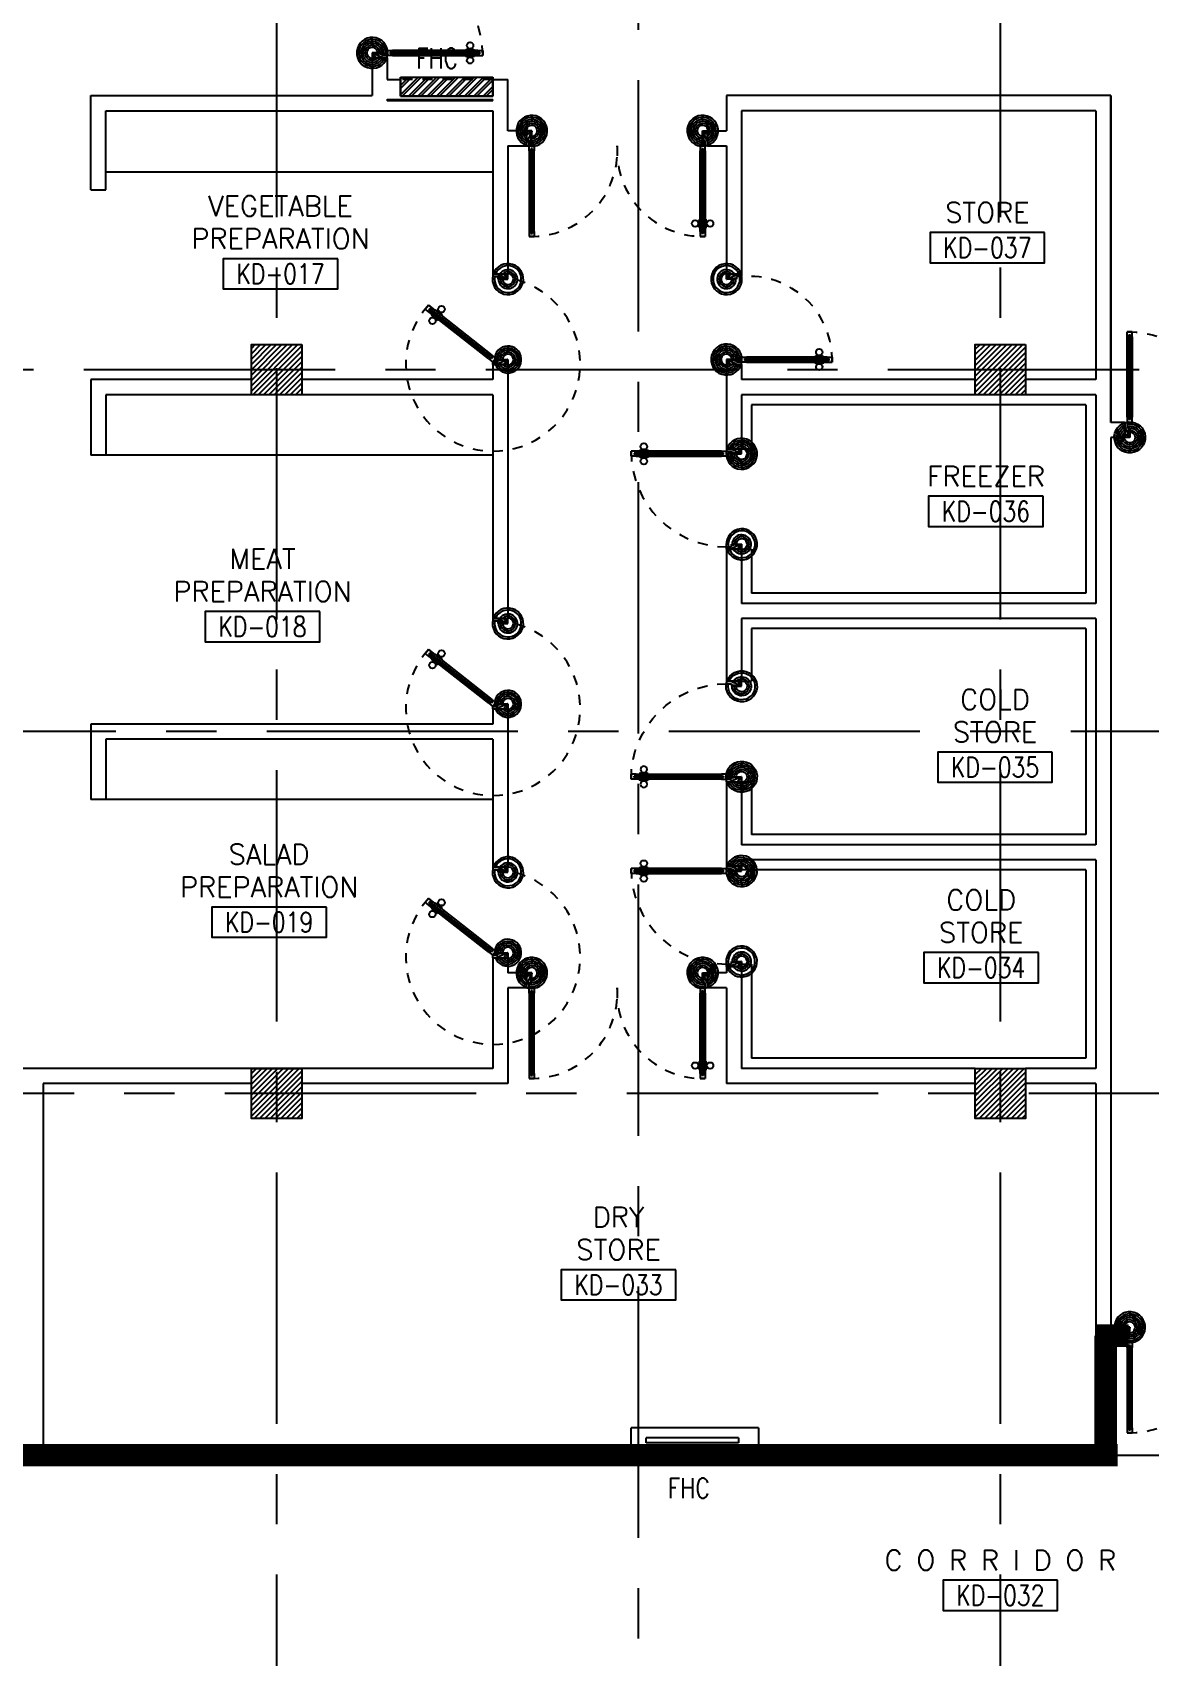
# Model space of a CAD drawing. Extents: x 417866.9 to 417960.2, y 43448 to 43538.2.
# Drawn here: x 417931.11 to 417942.22, y 43505.69 to 43521.85 of the extents above; entities that cross this region are included whole.
import ezdxf
from ezdxf.enums import TextEntityAlignment as Align

# ---------------------------------------------------------------- set-up
doc = ezdxf.new("R2010")
doc.units = 0
doc.header["$MEASUREMENT"] = 0
doc.linetypes.add('CENTERX2', pattern=[4, 2.5, -0.5, 0.5, -0.5])
doc.linetypes.add('HIDDEN', pattern=[0.375, 0.25, -0.125])
doc.layers.get('0').update_dxf_attribs({"linetype": 'CONTINUOUS'})
for name, color, linetype in [('AXES', 11, 'CENTERX2'), ('COL', 2, 'CONTINUOUS'), ('DOOR', 4, 'CONTINUOUS'), ('DOOR-DIM', 3, 'CONTINUOUS'), ('FHC', 2, 'CONTINUOUS'), ('firezone', 4, 'CONTINUOUS'), ('FUR', 5, 'CONTINUOUS'), ('HAT', 8, 'CONTINUOUS'), ('INSUL', 7, 'CONTINUOUS'), ('RM-BOX', 2, 'CONTINUOUS'), ('RM-NAME', 2, 'CONTINUOUS'), ('RM-NO', 2, 'CONTINUOUS'), ('SHAFT', 7, 'CONTINUOUS'), ('WALL', 3, 'CONTINUOUS')]:
    doc.layers.add(name, color=color, linetype=linetype)
doc.layers.get('DOOR-DIM').off()
doc.styles.add('ROMANS', font='ROMANS.shx', dxfattribs={"width": 0.6})
doc.styles.get("Standard").update_dxf_attribs({"font": 'TXT.shx'})
doc.linetypes.add('SMOKE', pattern='A,0.5,-0.2,["SMOKE",Standard,S=0.1,R=0,X=-0.1,Y=-0.05],-0.5', length=1.2)

# ---------------------------------------------------------------- blocks, each defined once
blk = doc.blocks.new('DOOR90')
at = {"layer": 'DOOR', "color": 7, "linetype": 'ByBlock'}
for p, q in [((-150, 0), (0, 0)), ((-150, 0), (-150, -25)), ((0, -50), (-114, 0)), ((0, -50), (-40, 0)), ((0, -50), (0, 0)), ((-1000, -25), (-1050, -25)), ((-1050, -75), (-1050, -25)), ((-1050, -25), (-1050, -75)), ((-1000, -75), (-1050, -75)), ((-1000, -42), (-1020, -42)), ((-1020, -42), (-1020, -58)), ((-1000, -58), (-1020, -58)), ((-1000, -25), (-1000, -42)), ((-1000, -58), (-1000, -75)), ((-878, -18), (-968, -18)), ((-968, -25), (-968, -18)), ((-968, -75), (-968, -82)), ((-878, -82), (-968, -82)), ((-955, -9), (-890, -9)), ((-955, -18), (-955, -9)), ((-955, -18), (-890, -18)), ((-955, -82), (-890, -82)), ((-955, -82), (-955, -91)), ((-955, -91), (-890, -91)), ((-890, -18), (-890, -9)), ((-890, -82), (-890, -91)), ((-878, -25), (-878, -18)), ((-878, -75), (-878, -82)), ((-200, -25), (-150, -25)), ((-200, -42), (-200, -25)), ((-180, -42), (-200, -42)), ((-200, -58), (-180, -58)), ((-200, -75), (-200, -58)), ((-150, -75), (-200, -75)), ((-180, -58), (-180, -42)), ((-150, -25), (-100, -25)), ((-150, -75), (-150, -25)), ((-100, -25), (-100, -50)), ((0, -50), (-100, -37)), ((-100, -50), (0, -50)), ((-150, -875), (-100, -875)), ((-150, -900), (-150, -875)), ((-150, -900), (0, -900)), ((0, -900), (-150, -900)), ((0, -850), (-114, -900)), ((-100, -875), (-100, -850)), ((0, -850), (-100, -863)), ((-100, -850), (0, -850)), ((0, -850), (-40, -900)), ((0, -850), (0, -900))]:
    blk.add_line(p, q, dxfattribs=at)
at = {"layer": 'DOOR', "linetype": 'ByBlock'}
for p, q in [((-200, -25), (-1000, -25)), ((-200, -42), (-1000, -42)), ((-200, -58), (-1000, -58)), ((-1000, -75), (-200, -75))]:
    blk.add_line(p, q, dxfattribs=at)
at = {"layer": 'DOOR', "color": 7, "linetype": 'ByBlock'}
for centre in [(-923, 24), (-923, -124)]:
    blk.add_circle(centre, 32.4, dxfattribs=at)
for centre, radius, start, end in [((0, -50), 154, 161.1053, 166.2858), ((0, -50), 94.4, 148.0182, 180), ((0, -50), 134, 158.1598, 169.28), ((0, -50), 114, 154.0838, 167.3774), ((0, -50), 74.4, 137.7764, 180), ((0, -50), 54.4, 113.2074, 180), ((0, -50), 34.4, 90, 180), ((0, -50), 14.4, 90, 180), ((0, -850), 154, 193.7142, 198.8947), ((0, -850), 134, 190.72, 201.8402), ((0, -850), 94.4, 180, 211.9818), ((0, -850), 74.4, 180, 222.2236), ((0, -850), 54.4, 180, 246.7926), ((0, -850), 34.4, 180, 270), ((0, -850), 14.4, 180, 270)]:
    blk.add_arc(centre, radius, start, end, dxfattribs=at)
at = {"layer": 'DOOR', "linetype": 'HIDDEN', "ltscale": 0.5}
blk.add_arc((-222, -50), 828, 178.2701, 275.003, dxfattribs=at)
blk = doc.blocks.new('RM1')
at = {"layer": 'RM-BOX'}
blk.add_lwpolyline([(570, -200), (-570, -200), (-570, -500), (570, -500)], close=True, dxfattribs=at)
at = {"layer": 'RM-NAME', "style": 'ROMANS'}
for tag, p in [('ROOMNAME1', (0, 324)), ('ROOMNAME2', (0, 0))]:
    blk.add_attdef(tag, text='', height=200, dxfattribs=at).set_placement(p, align=Align.MIDDLE)
at = {"layer": 'RM-NO', "style": 'ROMANS', "width": 0.8}
blk.add_attdef('ROOMNO', text='', height=200, dxfattribs=at).set_placement((0, -350), align=Align.MIDDLE)
blk = doc.blocks.new('A$C272A55A0')
at = {"layer": 'DOOR', "color": 0, "linetype": 'ByBlock'}
for p, q in [((0, 900), (0, 1050)), ((50, 1050), (0, 1050)), ((50, 950), (50, 1050)), ((1750, 950), (1750, 1050)), ((1750, 1050), (1800, 1050)), ((1800, 1050), (1800, 900)), ((0, 900), (25, 900)), ((25, 950), (50, 950)), ((25, 900), (25, 950)), ((75, 900), (25, 900)), ((25, 850), (25, 900)), ((42, 850), (25, 850)), ((58, 870), (42, 870)), ((42, 870), (42, 850)), ((58, 850), (58, 870)), ((75, 850), (58, 850)), ((75, 900), (75, 850)), ((1725, 900), (1775, 900)), ((1725, 900), (1725, 850)), ((1725, 850), (1742, 850)), ((1742, 870), (1758, 870)), ((1742, 850), (1742, 870)), ((1775, 950), (1750, 950)), ((1758, 870), (1758, 850)), ((1758, 850), (1775, 850)), ((1775, 900), (1775, 950)), ((1800, 900), (1775, 900)), ((1775, 850), (1775, 900)), ((1725, 173), (1718, 173)), ((1718, 173), (1718, 83)), ((1775, 173), (1782, 173)), ((1782, 173), (1782, 83)), ((25, 50), (42, 50)), ((25, 50), (25, 0)), ((25, 0), (75, 0)), ((75, 0), (25, 0)), ((42, 50), (42, 30)), ((42, 30), (58, 30)), ((58, 50), (75, 50)), ((58, 50), (58, 30)), ((75, 50), (75, 0)), ((1718, 160), (1709, 160)), ((1709, 95), (1709, 160)), ((1718, 95), (1709, 95)), ((1718, 95), (1718, 160)), ((1725, 83), (1718, 83)), ((1742, 50), (1725, 50)), ((1725, 50), (1725, 0)), ((1775, 0), (1725, 0)), ((1725, 0), (1775, 0)), ((1742, 50), (1742, 30)), ((1758, 30), (1742, 30)), ((1775, 50), (1758, 50)), ((1758, 50), (1758, 30)), ((1775, 83), (1782, 83)), ((1775, 50), (1775, 0)), ((1782, 160), (1791, 160)), ((1782, 95), (1782, 160)), ((1782, 95), (1791, 95)), ((1791, 95), (1791, 160))]:
    blk.add_line(p, q, dxfattribs=at)
at = {"layer": 'DOOR', "color": 9, "linetype": 'ByBlock'}
for p, q in [((50, 1050), (0, 1010)), ((50, 1050), (0, 937)), ((50, 1050), (37, 950)), ((1750, 1050), (1800, 1010)), ((1750, 1050), (1800, 937)), ((1750, 1050), (1763, 950))]:
    blk.add_line(p, q, dxfattribs=at)
at = {"layer": 'DOOR', "linetype": 'ByBlock'}
for p, q in [((25, 850), (25, 50)), ((42, 850), (42, 50)), ((58, 850), (58, 50)), ((75, 50), (75, 850)), ((1725, 50), (1725, 850)), ((1742, 850), (1742, 50)), ((1758, 850), (1758, 50)), ((1775, 850), (1775, 50))]:
    blk.add_line(p, q, dxfattribs=at)
at = {"layer": 'DOOR', "color": 0, "linetype": 'ByBlock'}
for centre in [(1676, 128), (1824, 128)]:
    blk.add_circle(centre, 32.4, dxfattribs=at)
at = {"layer": 'DOOR', "color": 9, "linetype": 'ByBlock'}
for centre, radius, start, end in [((50, 1050), 54.4, 203.2074, 270), ((50, 1050), 74.4, 227.7764, 270), ((50, 1050), 94.4, 238.0182, 270), ((50, 1050), 34.4, 180, 270), ((50, 1050), 14.4, 180, 270), ((1750, 1050), 14.4, 270, 0), ((1750, 1050), 34.4, 270, 0), ((1750, 1050), 54.4, 270, 336.7926), ((1750, 1050), 74.4, 270, 312.2236), ((1750, 1050), 94.4, 270, 301.9818), ((50, 1050), 114, 244.0838, 257.3774), ((50, 1050), 134, 248.1598, 259.28), ((50, 1050), 154, 251.1053, 256.2858), ((1750, 1050), 114, 282.6226, 295.9162), ((1750, 1050), 134, 280.72, 291.8402), ((1750, 1050), 154, 283.7142, 288.8947)]:
    blk.add_arc(centre, radius, start, end, dxfattribs=at)
at = {"layer": 'DOOR', "linetype": 'HIDDEN', "ltscale": 0.5}
for centre, start, end in [((50, 851), 268.3174, 3.2965), ((1750, 851), 176.7035, 271.6826)]:
    blk.add_arc(centre, 851, start, end, dxfattribs=at)
at = {"layer": 'WALL', "linetype": 'ByBlock'}
blk.add_line((1800, 900), (1800, 1050), dxfattribs=at)
blk = doc.blocks.new('*X539')
at = {"color": 0}
for p, q in [((238729, 55128), (239201, 55601)), ((238729, 55181), (239148, 55601)), ((238729, 55234), (239095, 55601)), ((238729, 55287), (239042, 55601)), ((238729, 55340), (238989, 55601)), ((238729, 55393), (238936, 55601)), ((238729, 55446), (238883, 55601)), ((238729, 55500), (238830, 55601)), ((238729, 55553), (238777, 55601)), ((238754, 55101), (239229, 55575)), ((238807, 55101), (239229, 55522)), ((238860, 55101), (239229, 55469)), ((238913, 55101), (239229, 55416)), ((238966, 55101), (239229, 55363)), ((239019, 55101), (239229, 55310)), ((239073, 55101), (239229, 55257)), ((239126, 55101), (239229, 55204)), ((239179, 55101), (239229, 55151))]:
    blk.add_line(p, q, dxfattribs=at)
blk = doc.blocks.new('COL50')
at = {"layer": 'COL'}
blk.add_lwpolyline([(-250, 250), (-250, -250), (250, -250), (250, 250)], close=True, dxfattribs=at)
blk = doc.blocks.new('*X538')
at = {"color": 0}
for p, q in [((238729, 62341), (239189, 62801)), ((238729, 62394), (239136, 62801)), ((238729, 62447), (239083, 62801)), ((238729, 62500), (239030, 62801)), ((238729, 62553), (238977, 62801)), ((238729, 62606), (238924, 62801)), ((238729, 62659), (238871, 62801)), ((238729, 62712), (238818, 62801)), ((238729, 62765), (238765, 62801)), ((238742, 62301), (239229, 62788)), ((238795, 62301), (239229, 62735)), ((238848, 62301), (239229, 62682)), ((238901, 62301), (239229, 62629)), ((238954, 62301), (239229, 62576)), ((239007, 62301), (239229, 62523)), ((239060, 62301), (239229, 62470)), ((239113, 62301), (239229, 62417)), ((239166, 62301), (239229, 62363)), ((239219, 62301), (239229, 62310))]:
    blk.add_line(p, q, dxfattribs=at)
blk = doc.blocks.new('*X535')
at = {"color": 0}
for p, q in [((245929, 55116), (246414, 55601)), ((245929, 55169), (246361, 55601)), ((245929, 55222), (246308, 55601)), ((245929, 55275), (246255, 55601)), ((245929, 55328), (246202, 55601)), ((245929, 55381), (246149, 55601)), ((245929, 55434), (246096, 55601)), ((245929, 55487), (246043, 55601)), ((245929, 55540), (245990, 55601)), ((245929, 55593), (245936, 55601)), ((245967, 55101), (246429, 55563)), ((246020, 55101), (246429, 55510)), ((246073, 55101), (246429, 55457)), ((246126, 55101), (246429, 55404)), ((246179, 55101), (246429, 55351)), ((246232, 55101), (246429, 55298)), ((246285, 55101), (246429, 55245)), ((246338, 55101), (246429, 55192)), ((246391, 55101), (246429, 55138))]:
    blk.add_line(p, q, dxfattribs=at)
blk = doc.blocks.new('*X534')
at = {"color": 0}
for p, q in [((245929, 62328), (246401, 62801)), ((245929, 62381), (246348, 62801)), ((245929, 62434), (246295, 62801)), ((245929, 62487), (246242, 62801)), ((245929, 62540), (246189, 62801)), ((245929, 62593), (246136, 62801)), ((245929, 62646), (246083, 62801)), ((245929, 62700), (246030, 62801)), ((245929, 62753), (245977, 62801)), ((245954, 62301), (246429, 62775)), ((246007, 62301), (246429, 62722)), ((246060, 62301), (246429, 62669)), ((246113, 62301), (246429, 62616)), ((246166, 62301), (246429, 62563)), ((246219, 62301), (246429, 62510)), ((246273, 62301), (246429, 62457)), ((246326, 62301), (246429, 62404)), ((246379, 62301), (246429, 62351))]:
    blk.add_line(p, q, dxfattribs=at)
blk = doc.blocks.new('DOOR1000')
at = {"layer": 'DOOR', "color": 7, "linetype": 'ByBlock'}
for p, q in [((-150, 0), (0, 0)), ((-150, 0), (-150, -25)), ((0, -50), (-114, 0)), ((0, -50), (-40, 0)), ((0, -50), (0, 0)), ((-1100, -25), (-1100, -75)), ((-1100, -75), (-1100, -25)), ((-1050, -25), (-1100, -25)), ((-1050, -75), (-1100, -75)), ((-1070, -42), (-1070, -58)), ((-1050, -42), (-1070, -42)), ((-1050, -58), (-1070, -58)), ((-1050, -25), (-1050, -42)), ((-1050, -58), (-1050, -75)), ((-1018, -25), (-1018, -18)), ((-928, -18), (-1018, -18)), ((-1018, -75), (-1018, -82)), ((-928, -82), (-1018, -82)), ((-1005, -18), (-1005, -9)), ((-1005, -9), (-940, -9)), ((-1005, -18), (-940, -18)), ((-1005, -82), (-1005, -91)), ((-1005, -82), (-940, -82)), ((-1005, -91), (-940, -91)), ((-940, -18), (-940, -9)), ((-940, -82), (-940, -91)), ((-928, -25), (-928, -18)), ((-928, -75), (-928, -82)), ((-200, -25), (-150, -25)), ((-200, -42), (-200, -25)), ((-180, -42), (-200, -42)), ((-200, -58), (-180, -58)), ((-200, -75), (-200, -58)), ((-150, -75), (-200, -75)), ((-180, -58), (-180, -42)), ((-150, -25), (-100, -25)), ((-150, -75), (-150, -25)), ((-100, -25), (-100, -50)), ((0, -50), (-100, -37)), ((-100, -50), (0, -50)), ((0, -950), (-114, -1000)), ((-100, -975), (-100, -950)), ((0, -950), (-100, -963)), ((-100, -950), (0, -950)), ((0, -950), (-40, -1000)), ((0, -950), (0, -1000)), ((-150, -975), (-100, -975)), ((-150, -1000), (-150, -975)), ((-150, -1000), (0, -1000)), ((0, -1000), (-150, -1000))]:
    blk.add_line(p, q, dxfattribs=at)
at = {"layer": 'DOOR', "linetype": 'ByBlock'}
for p, q in [((-200, -25), (-1050, -25)), ((-200, -42), (-1050, -42)), ((-200, -58), (-1050, -58)), ((-1050, -75), (-200, -75))]:
    blk.add_line(p, q, dxfattribs=at)
at = {"layer": 'DOOR', "color": 7, "linetype": 'ByBlock'}
for centre in [(-973, 24), (-973, -124)]:
    blk.add_circle(centre, 32.4, dxfattribs=at)
for centre, radius, start, end in [((0, -50), 154, 161.1053, 166.2858), ((0, -50), 94.4, 148.0182, 180), ((0, -50), 134, 158.1598, 169.28), ((0, -50), 114, 154.0838, 167.3774), ((0, -50), 74.4, 137.7764, 180), ((0, -50), 54.4, 113.2074, 180), ((0, -50), 34.4, 90, 180), ((0, -50), 14.4, 90, 180), ((0, -950), 94.4, 180, 211.9818), ((0, -950), 74.4, 180, 222.2236), ((0, -950), 54.4, 180, 246.7926), ((0, -950), 34.4, 180, 270), ((0, -950), 14.4, 180, 270), ((0, -950), 154, 193.7142, 198.8947), ((0, -950), 134, 190.72, 201.8402)]:
    blk.add_arc(centre, radius, start, end, dxfattribs=at)
at = {"layer": 'DOOR', "linetype": 'HIDDEN', "ltscale": 0.5}
blk.add_arc((-150, -25), 950, 180, 270, dxfattribs=at)
blk = doc.blocks.new('DOOR90C')
at = {"layer": 'DOOR', "color": 7, "linetype": 'ByBlock'}
for p, q in [((150, 900), (0, 900)), ((0, 900), (0, 875)), ((0, 875), (50, 875)), ((150, 850), (36, 900)), ((50, 875), (50, 850)), ((150, 850), (50, 863)), ((50, 850), (150, 850)), ((150, 850), (110, 900)), ((150, 850), (150, 900)), ((-641, 591), (-672, 552)), ((-672, 552), (-641, 591)), ((-633, 521), (-672, 552)), ((-602, 560), (-641, 591)), ((-638, 546), (-628, 559)), ((-622, 534), (-638, 546)), ((-633, 521), (-622, 534)), ((-613, 547), (-628, 559)), ((-613, 547), (-602, 560)), ((-607, 501), (-612, 495)), ((-541, 440), (-612, 495)), ((-602, 487), (-607, 480)), ((-602, 487), (-551, 447)), ((-577, 540), (-572, 546)), ((-501, 490), (-572, 546)), ((-562, 538), (-557, 545)), ((-562, 538), (-511, 498)), ((-557, 545), (-506, 505)), ((-511, 498), (-506, 505)), ((-506, 485), (-501, 490)), ((-607, 480), (-556, 440)), ((-551, 447), (-556, 440)), ((-537, 445), (-541, 440)), ((-29, 69), (-39, 56)), ((-39, 56), (0, 25)), ((-13, 57), (-29, 69)), ((-9, 95), (-19, 82)), ((-19, 82), (-3, 69)), ((-3, 69), (-13, 57)), ((31, 64), (-9, 95)), ((31, 64), (0, 25)), ((0, 0), (0, 25)), ((0, 25), (50, 25)), ((150, 50), (36, 0)), ((50, 50), (150, 50)), ((150, 50), (50, 37)), ((50, 25), (50, 50)), ((150, 50), (110, 0)), ((150, 50), (150, 0))]:
    blk.add_line(p, q, dxfattribs=at)
at = {"layer": 'DOOR', "linetype": 'ByBlock'}
for p, q in [((-641, 591), (-9, 95)), ((-39, 56), (-633, 521)), ((-29, 69), (-622, 534)), ((-19, 82), (-613, 547))]:
    blk.add_line(p, q, dxfattribs=at)
at = {"layer": 'DOOR', "color": 7, "linetype": 'ByBlock'}
for centre in [(-511, 551), (-602, 435)]:
    blk.add_circle(centre, 32.4, dxfattribs=at)
at = {"layer": 'DOOR', "linetype": 'HIDDEN', "ltscale": 0.5}
blk.add_arc((2, 7), 868, 90.1618, 137.7823, dxfattribs=at)
at = {"layer": 'DOOR', "color": 7, "linetype": 'ByBlock'}
for centre, radius, start, end in [((150, 850), 154, 161.1053, 166.2858), ((150, 850), 134, 158.1598, 169.28), ((150, 850), 94.4, 148.0182, 180), ((150, 850), 74.4, 137.7764, 180), ((150, 850), 54.4, 113.2074, 180), ((150, 850), 34.4, 90, 180), ((150, 850), 14.4, 90, 180), ((150, 50), 134, 190.72, 201.8402), ((150, 50), 114, 192.6226, 205.9162), ((150, 50), 94.4, 180, 211.9818), ((150, 50), 74.4, 180, 222.2236), ((150, 50), 54.4, 180, 246.7926), ((150, 50), 34.4, 180, 270), ((150, 50), 14.4, 180, 270)]:
    blk.add_arc(centre, radius, start, end, dxfattribs=at)

msp = doc.modelspace()

# ---------------------------------------------------------------- hatches: boundary and pattern name
at = {"layer": 'FHC', "linetype": 'ByBlock', "ltscale": 0.3}
h = msp.add_hatch(dxfattribs=at)
h.set_pattern_fill('ANSI32', color=11, scale=175, angle=180, style=0)
h.set_pattern_definition([(224.999998, (418167.88281, 43552.45533), (0.046403885, -0.046403882), []), (224.999998, (418167.851874, 43552.45533), (0.046403885, -0.046403882), [])])
h.paths.add_polyline_path([(417934.7666, 43521.4043), (417934.7666, 43521.2143), (417935.6866, 43521.2143), (417935.6866, 43521.4043)])
h.paths.add_polyline_path([(417935.8992, 43521.8254), (417935.8992, 43521.4046), (417935.6367, 43521.4046), (417935.6367, 43521.8254)], flags=9)
h = msp.add_hatch(dxfattribs=at)
h.set_pattern_fill('ANSI32', color=11, scale=175, style=0)
h.set_pattern_definition([(44.999998, (417705.015424, 43476.54332), (-0.046403885, 0.046403882), []), (44.999998, (417705.04636, 43476.54332), (-0.046403885, 0.046403882), [])])
h.paths.add_polyline_path([(417938.1316, 43507.5943), (417938.1316, 43507.7843), (417937.2116, 43507.7843), (417937.2116, 43507.5943)])
h.paths.add_polyline_path([(417936.999, 43507.1732), (417936.999, 43507.594), (417937.2615, 43507.594), (417937.2615, 43507.1732)], flags=9)

# ---------------------------------------------------------------- linework, layer by layer
at = {"layer": 'AXES'}
for p, q in [((417933.5366, 43460.01), (417933.5366, 43537.5491)), ((417940.7366, 43460.01), (417940.7366, 43537.5491)), ((417937.1366, 43466.8743), (417937.1366, 43525.6943)), ((417867.6171, 43518.4943), (417959.5152, 43518.4943)), ((417947.9366, 43514.8943), (417929.9366, 43514.8943)), ((417959.5194, 43511.2943), (417889.6966, 43511.2943)), ((417947.9366, 43507.6943), (417889.6966, 43507.6943))]:
    msp.add_line(p, q, dxfattribs=at)
at = {"layer": 'COL'}
msp.add_lwpolyline([(417933.7866, 43511.5443), (417933.7866, 43511.0443), (417933.2866, 43511.0443), (417933.2866, 43511.5443)], close=True, dxfattribs=at)
at = {"layer": 'DOOR', "color": 7, "linetype": 'ByBlock'}
for p, q in [((417935.6866, 43519.4443), (417935.8366, 43519.4443)), ((417935.8366, 43518.5443), (417935.6866, 43518.5443))]:
    msp.add_line(p, q, dxfattribs=at)
msp.add_arc((417935.8366, 43518.5943), 0.1544, 193.71423, 198.89471, dxfattribs=at)
at = {"layer": 'FHC', "linetype": 'ByBlock', "ltscale": 0.3}
for p, q in [((417934.7666, 43521.2143), (417934.7666, 43521.4043)), ((417934.7666, 43521.4043), (417935.6866, 43521.4043)), ((417935.6866, 43521.4043), (417935.6866, 43521.2143)), ((417935.6866, 43521.2143), (417934.7666, 43521.2143)), ((417937.2116, 43507.7843), (417938.1316, 43507.7843)), ((417937.2116, 43507.5943), (417937.2116, 43507.7843)), ((417938.1316, 43507.7843), (417938.1316, 43507.5943)), ((417938.1316, 43507.5943), (417937.2116, 43507.5943))]:
    msp.add_line(p, q, dxfattribs=at)
at = {"layer": 'FHC', "color": 250, "linetype": 'HIDDEN', "ltscale": 0.25}
for p, q in [((417935.6866, 43521.3793), (417934.7666, 43521.3793)), ((417938.1238, 43507.6193), (417937.2207, 43507.6193))]:
    msp.add_line(p, q, dxfattribs=at)
at = {"layer": 'FHC'}
msp.add_line((417934.6366, 43521.1693), (417934.6366, 43521.1793), dxfattribs=at)
at = {"layer": 'firezone', "linetype": 'SMOKE', "const_width": 0.225}
for points in [[(417941.6866, 43508.8845), (417942.0148, 43508.8845)], [(417941.7846, 43508.8845), (417941.7846, 43507.6943)], [(417915.5166, 43507.6974), (417941.9026, 43507.6974)]]:
    msp.add_lwpolyline(points, dxfattribs=at)
at = {"layer": 'FUR'}
for p, q in [((417931.8366, 43520.4609), (417935.6866, 43520.4609)), ((417935.6866, 43517.6443), (417931.8366, 43517.6443)), ((417935.6866, 43514.2193), (417931.8366, 43514.2193))]:
    msp.add_line(p, q, dxfattribs=at)
at = {"layer": 'INSUL'}
for p, q in [((417941.5866, 43518.1443), (417938.2616, 43518.1443)), ((417938.2616, 43518.1443), (417938.2616, 43517.7068)), ((417941.5866, 43518.1443), (417941.5866, 43516.2693)), ((417938.1624, 43517.7068), (417938.2616, 43517.7068)), ((417938.1624, 43516.7068), (417938.2616, 43516.7068)), ((417938.2616, 43516.7068), (417938.2616, 43516.2693)), ((417941.5866, 43516.2693), (417938.2616, 43516.2693)), ((417941.5866, 43515.9193), (417938.2616, 43515.9193)), ((417938.2616, 43515.9193), (417938.2616, 43515.3943)), ((417941.5866, 43515.9193), (417941.5866, 43513.8693)), ((417938.1616, 43515.3943), (417938.2616, 43515.3943)), ((417938.1616, 43514.3943), (417938.2616, 43514.3943)), ((417938.2616, 43514.3943), (417938.2616, 43513.8693)), ((417941.5866, 43513.8693), (417938.2616, 43513.8693)), ((417938.1616, 43513.6193), (417938.1616, 43513.5193)), ((417941.5866, 43513.5193), (417938.1616, 43513.5193)), ((417941.5866, 43513.5193), (417941.5866, 43511.6443)), ((417938.1401, 43512.58), (417938.2616, 43512.58)), ((417938.2616, 43512.58), (417938.2616, 43511.6443)), ((417941.5866, 43511.6443), (417938.2616, 43511.6443))]:
    msp.add_line(p, q, dxfattribs=at)
at = {"layer": 'WALL'}
for p, q in [((417934.4866, 43521.5943), (417934.4866, 43521.2193)), ((417934.4866, 43521.5943), (417934.6366, 43521.5943)), ((417934.4866, 43521.5943), (417934.4866, 43521.2193)), ((417934.4866, 43521.5943), (417934.6366, 43521.5943)), ((417934.6366, 43521.5943), (417934.6366, 43521.3793)), ((417934.6366, 43521.3793), (417934.7666, 43521.3793)), ((417934.7666, 43521.3793), (417934.7666, 43521.2143)), ((417935.6866, 43521.2143), (417935.6866, 43521.3793)), ((417935.6866, 43521.3793), (417935.8366, 43521.3793)), ((417935.8366, 43520.8693), (417935.8366, 43521.3793)), ((417931.6866, 43521.2193), (417934.4866, 43521.2193)), ((417931.6866, 43520.2815), (417931.6866, 43521.2193)), ((417934.7666, 43521.2143), (417935.6866, 43521.2143)), ((417934.7666, 43521.2143), (417935.6866, 43521.2143)), ((417939.2116, 43521.2193), (417938.0116, 43521.2193)), ((417941.8366, 43521.2193), (417938.0116, 43521.2193)), ((417938.0116, 43521.2193), (417938.0116, 43520.8693)), ((417941.8366, 43521.2193), (417941.8366, 43517.9693)), ((417941.8366, 43517.9693), (417941.8366, 43521.2193)), ((417931.8366, 43521.0693), (417935.6866, 43521.0693)), ((417931.8366, 43520.2815), (417931.8366, 43521.0693)), ((417934.6366, 43521.1793), (417935.6866, 43521.1793)), ((417934.6366, 43521.1693), (417935.6866, 43521.1693)), ((417935.6866, 43521.1693), (417935.6866, 43521.1793)), ((417935.6866, 43521.0693), (417935.6866, 43519.4443)), ((417941.6866, 43521.0693), (417938.1616, 43521.0693)), ((417938.1616, 43521.0693), (417938.1616, 43519.4443)), ((417941.6866, 43521.0693), (417941.6866, 43518.3943)), ((417941.6866, 43521.0693), (417941.6866, 43518.3943)), ((417936.0241, 43520.8693), (417935.8366, 43520.8693)), ((417936.0241, 43520.7193), (417936.0241, 43520.8693)), ((417937.8241, 43520.7193), (417937.8241, 43520.8693)), ((417937.8241, 43520.8693), (417938.0116, 43520.8693)), ((417935.8366, 43520.7193), (417935.8366, 43519.4443)), ((417935.8366, 43520.7193), (417936.0241, 43520.7193)), ((417935.8366, 43520.7193), (417936.0241, 43520.7193)), ((417937.8241, 43520.7193), (417938.0116, 43520.7193)), ((417938.0116, 43520.7193), (417938.0116, 43519.4443)), ((417931.6866, 43520.2815), (417931.8366, 43520.2815)), ((417935.8366, 43519.4443), (417935.6866, 43519.4443)), ((417935.6866, 43519.4443), (417935.8366, 43519.4443)), ((417938.1616, 43519.4443), (417938.0116, 43519.4443)), ((417935.6866, 43518.5443), (417935.6866, 43518.3943)), ((417935.8366, 43518.5443), (417935.6866, 43518.5443)), ((417935.6866, 43518.5443), (417935.8366, 43518.5443)), ((417935.8366, 43518.5443), (417935.8366, 43516.0193)), ((417938.0116, 43518.5443), (417938.0116, 43517.7068)), ((417938.1616, 43518.5443), (417938.0116, 43518.5443)), ((417938.1616, 43518.5443), (417938.1616, 43518.3943)), ((417931.6866, 43518.3943), (417931.6866, 43517.6443)), ((417933.2866, 43518.3943), (417931.6866, 43518.3943)), ((417935.6866, 43518.3943), (417933.7866, 43518.3943)), ((417940.4866, 43518.3943), (417938.1616, 43518.3943)), ((417941.6866, 43518.3943), (417940.9866, 43518.3943)), ((417935.6866, 43518.2443), (417931.8366, 43518.2443)), ((417931.8366, 43518.2443), (417931.8366, 43517.6443)), ((417935.6866, 43518.2443), (417935.6866, 43516.0193)), ((417940.4866, 43518.2443), (417938.1616, 43518.2443)), ((417938.1616, 43518.2443), (417938.1616, 43517.7068)), ((417938.1616, 43518.2443), (417938.1616, 43517.7068)), ((417941.6866, 43518.2443), (417940.8116, 43518.2443)), ((417941.6866, 43518.2443), (417941.6866, 43517.3693)), ((417941.6866, 43518.2443), (417941.6866, 43516.1693)), ((417941.9741, 43517.9693), (417941.8366, 43517.9693)), ((417941.9741, 43517.9693), (417941.9741, 43517.8193)), ((417941.8366, 43517.8193), (417941.8366, 43508.9693)), ((417941.9741, 43517.8193), (417941.8366, 43517.8193)), ((417941.8366, 43517.8193), (417941.8366, 43517.3693)), ((417931.8366, 43517.6443), (417931.6866, 43517.6443)), ((417938.0116, 43517.7068), (417938.1616, 43517.7068)), ((417938.0116, 43516.7068), (417938.0116, 43515.3943)), ((417938.0116, 43516.7068), (417938.1616, 43516.7068)), ((417938.1616, 43516.7068), (417938.1616, 43516.1693)), ((417935.6866, 43516.0193), (417935.8366, 43516.0193)), ((417941.6866, 43516.1693), (417938.1616, 43516.1693)), ((417941.6866, 43516.0193), (417938.1616, 43516.0193)), ((417938.1616, 43516.0193), (417938.1616, 43515.3943)), ((417941.6866, 43516.0193), (417941.6866, 43513.7693)), ((417938.0116, 43515.3943), (417938.1616, 43515.3943)), ((417935.6866, 43515.1193), (417935.6866, 43514.9693)), ((417935.6866, 43515.1193), (417935.8366, 43515.1193)), ((417935.8366, 43515.1193), (417935.8366, 43513.5443)), ((417935.6866, 43514.9693), (417931.6866, 43514.9693)), ((417931.6866, 43514.9693), (417931.6866, 43514.2193)), ((417935.6866, 43514.8193), (417931.8366, 43514.8193)), ((417931.8366, 43514.8193), (417931.8366, 43514.2193)), ((417935.6866, 43514.8193), (417935.6866, 43513.5443)), ((417938.0116, 43514.3943), (417938.0116, 43513.5568)), ((417938.0116, 43514.3943), (417938.1616, 43514.3943)), ((417938.1616, 43514.3943), (417938.1616, 43513.7693)), ((417931.8366, 43514.2193), (417931.6866, 43514.2193)), ((417941.6866, 43513.7693), (417938.1616, 43513.7693)), ((417941.6866, 43513.6193), (417938.1616, 43513.6193)), ((417938.1616, 43513.6193), (417938.1616, 43513.5568)), ((417941.6866, 43513.6193), (417941.6866, 43511.5443)), ((417935.6866, 43513.5443), (417935.8366, 43513.5443)), ((417938.1616, 43513.5568), (417938.0116, 43513.5568)), ((417935.6866, 43512.6443), (417935.6866, 43511.5443)), ((417935.6866, 43512.6443), (417935.8366, 43512.6443)), ((417935.8366, 43512.6443), (417935.8366, 43512.4943)), ((417936.0241, 43512.4943), (417935.8366, 43512.4943)), ((417936.0241, 43512.3443), (417936.0241, 43512.4943)), ((417938.0116, 43512.4943), (417937.8241, 43512.4943)), ((417937.8241, 43512.3443), (417937.8241, 43512.4943)), ((417938.1616, 43512.5568), (417938.0116, 43512.5568)), ((417938.0116, 43512.5568), (417938.0116, 43512.4943)), ((417938.1616, 43512.5568), (417938.1616, 43512.5568)), ((417938.1616, 43512.5568), (417938.1616, 43511.5443)), ((417936.0241, 43512.3443), (417935.8366, 43512.3443)), ((417935.8366, 43512.3443), (417935.8366, 43511.3943)), ((417938.0116, 43512.3443), (417937.8241, 43512.3443)), ((417938.0116, 43512.3443), (417938.0116, 43511.3943)), ((417935.6866, 43511.5443), (417929.0366, 43511.5443)), ((417940.4866, 43511.5443), (417938.1616, 43511.5443)), ((417941.6866, 43511.5443), (417940.9866, 43511.5443)), ((417931.2116, 43511.3943), (417931.2116, 43507.7693)), ((417933.2866, 43511.3943), (417931.2116, 43511.3943)), ((417935.8366, 43511.3943), (417933.7866, 43511.3943)), ((417940.4866, 43511.3943), (417938.0116, 43511.3943)), ((417941.6866, 43511.3943), (417940.9866, 43511.3943)), ((417941.6866, 43511.3943), (417941.6866, 43507.7693)), ((417941.9741, 43508.9693), (417941.8366, 43508.9693)), ((417941.9741, 43508.8193), (417941.9741, 43508.9693)), ((417941.8366, 43508.8193), (417941.8366, 43507.6193)), ((417941.9741, 43508.8193), (417941.8366, 43508.8193)), ((417938.3316, 43507.9693), (417937.0616, 43507.9693)), ((417937.0616, 43507.7693), (417937.0616, 43507.9693)), ((417938.3316, 43507.9693), (417938.3316, 43507.7693)), ((417938.1316, 43507.8693), (417937.2116, 43507.8693)), ((417937.2116, 43507.8193), (417937.2116, 43507.8693)), ((417938.1316, 43507.8193), (417937.2116, 43507.8193)), ((417938.1316, 43507.8693), (417938.1316, 43507.8193)), ((417937.2116, 43507.6193), (417930.0116, 43507.6193)), ((417937.0616, 43507.7693), (417931.2116, 43507.7693)), ((417941.8366, 43507.6193), (417938.1316, 43507.6193)), ((417941.6866, 43507.7693), (417938.3316, 43507.7693))]:
    msp.add_line(p, q, dxfattribs=at)

# ---------------------------------------------------------------- block references
at = {"layer": 'COL', "xscale": -0.001000000047497451, "yscale": 0.0009999999892897904, "zscale": 0.001}
for p in [(417933.5366, 43518.4943), (417940.7366, 43518.4943), (417940.7366, 43511.2943)]:
    msp.add_blockref('COL50', p, dxfattribs=at)
at = {"layer": 'DOOR', "xscale": 0.001000000047497451, "yscale": 0.0009999999892897904, "zscale": 0.001, "rotation": 180}
msp.add_blockref('DOOR1000', (417934.4866, 43521.5943), dxfattribs=at)
at = {"layer": 'DOOR', "color": 0, "xscale": 0.001000000047497451, "yscale": 0.0009999999892897904, "zscale": 0.001}
for name, p in [('A$C272A55A0', (417936.0241, 43519.819)), ('DOOR90C', (417935.6866, 43518.5443)), ('DOOR90C', (417935.6866, 43515.1193)), ('DOOR90C', (417935.6866, 43512.6443)), ('A$C272A55A0', (417936.0241, 43511.444)), ('A$C272A55A0', (417941.9741, 43507.919))]:
    msp.add_blockref(name, p, dxfattribs=at)
at = {"layer": 'DOOR', "color": 0, "yscale": 0.0009999999892897904, "zscale": 0.001, "rotation": 180}
for name, p, xscale in [('DOOR90', (417938.0116, 43518.5443), 0.001000000047497451), ('A$C272A55A0', (417941.9741, 43518.8697), -0.001000000047497451)]:
    msp.add_blockref(name, p, dxfattribs=dict(at, xscale=xscale))
at = {"layer": 'DOOR-DIM', "xscale": 0.001000000047497451, "yscale": 0.0009999999892897904, "zscale": 0.001}
for p in [(417938.1624, 43517.7068), (417938.1616, 43513.5568)]:
    msp.add_blockref('DOOR1000', p, dxfattribs=at)
at = {"layer": 'DOOR-DIM', "xscale": -0.001000000047497451, "yscale": 0.0009999999892897904, "zscale": 0.001, "rotation": 180}
msp.add_blockref('DOOR1000', (417938.1616, 43514.3943), dxfattribs=at)
at = {"layer": 'HAT', "xscale": 0.001000000047497451, "yscale": 0.0009999999892897904, "zscale": 0.001}
for name in ['*X538', '*X534', '*X539', '*X535']:
    msp.add_blockref(name, (417694.5581, 43455.9433), dxfattribs=at)
at = {"layer": 'RM-NAME', "xscale": 0.001000000047497451, "yscale": 0.0009999999892897904, "zscale": 0.001}
for p, values in [((417940.6067, 43520.0574), {'ROOMNO': 'KD-037', 'ROOMNAME2': 'STORE'}), ((417940.5929, 43517.4346), {'ROOMNO': 'KD-036', 'ROOMNAME2': 'FREEZER'}), ((417940.6834, 43514.8902), {'ROOMNO': 'KD-035', 'ROOMNAME2': 'STORE', 'ROOMNAME1': 'COLD'}), ((417940.5452, 43512.8959), {'ROOMNO': 'KD-034', 'ROOMNAME2': 'STORE', 'ROOMNAME1': 'COLD'})]:
    msp.add_blockref('RM1', p, dxfattribs=at).add_auto_attribs(values)
at = {"layer": 'WALL', "xscale": 0.001000000047497451, "yscale": 0.0009999999892897904, "zscale": 0.001}
for p, values in [((417933.5737, 43519.7975), {'ROOMNO': 'KD-017', 'ROOMNAME2': 'PREPARATION', 'ROOMNAME1': 'VEGETABLE'}), ((417933.394, 43516.2882), {'ROOMNO': 'KD-018', 'ROOMNAME2': 'PREPARATION', 'ROOMNAME1': 'MEAT'}), ((417933.4602, 43513.3488), {'ROOMNO': 'KD-019', 'ROOMNAME2': 'PREPARATION', 'ROOMNAME1': 'SALAD'}), ((417936.9373, 43509.7415), {'ROOMNO': 'KD-033', 'ROOMNAME2': 'STORE', 'ROOMNAME1': 'DRY'}), ((417940.7366, 43506.6529), {'ROOMNO': 'KD-032', 'ROOMNAME2': 'C O R R I D O R'})]:
    msp.add_blockref('RM1', p, dxfattribs=at).add_auto_attribs(values)

# ---------------------------------------------------------------- texts
at = {"layer": 'FHC', "style": 'ROMANS', "width": 0.8}
msp.add_text('FHC', height=0.2, dxfattribs=at).set_placement((417937.4268, 43507.2698))
at = {"layer": 'SHAFT', "color": 2, "style": 'ROMANS', "width": 0.8}
msp.add_text('FHC', height=0.2, dxfattribs=at).set_placement((417934.9222, 43521.4905))

doc.saveas('drawing.dxf')
